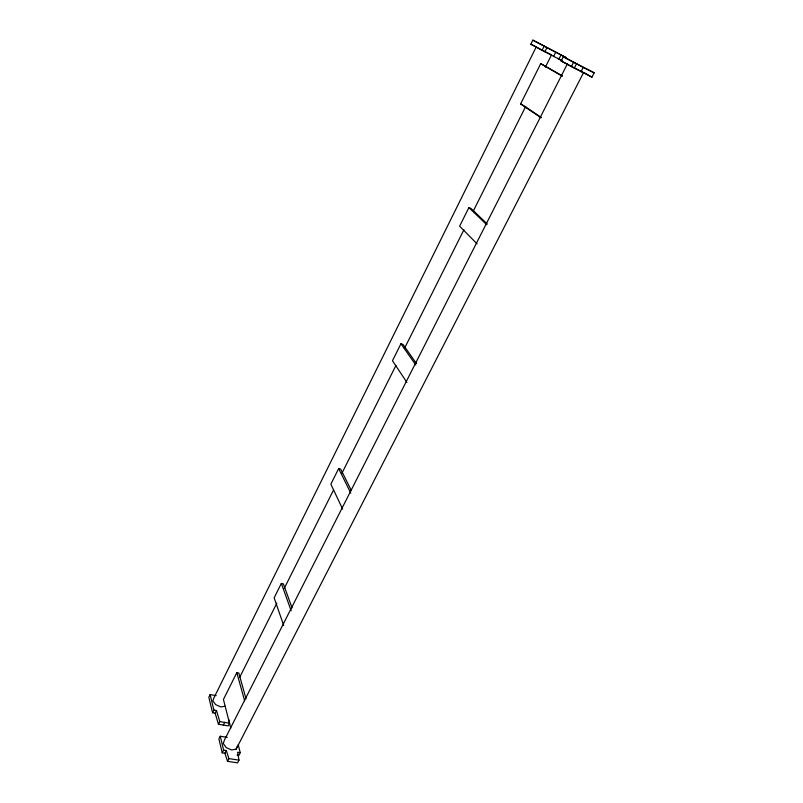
<?xml version="1.0" encoding="UTF-8"?>
<svg xmlns="http://www.w3.org/2000/svg" width="803" height="803" viewBox="0 0 803 803"><rect width="100%" height="100%" fill="white"/><g stroke="black" fill="none" stroke-linecap="round" stroke-linejoin="round"><path stroke-width="1.2" d="M571.816 66.759L567.229 64.19L224.408 740.105L223.274 743.538L226.255 747.633L231.605 749.982L236.142 749.169L236.855 746.87M216.208 695.639L210.125 694.575L208.83 697.205L212.564 712.733L215.154 713.164L218.436 724.266L228.233 725.872L229.578 723.222L228.845 719.598M562.05 60.807L530.813 44.235L532.821 40.15L566.296 57.675L532.821 40.15M212.564 712.733L213.889 710.083L210.125 694.575M542.015 50.448L544.083 46.283M215.154 713.164L216.479 710.514L213.889 710.083M544.835 51.834L546.903 47.678M246.039 698.851L238.822 673.014L236.815 672.643L223.435 699.453L230.772 728.16M292.041 607.851L283.379 583.891L281.341 583.43L274.154 597.813L283.71 625.527M351.242 490.332L340.733 469.153L338.655 468.571L330.866 484.179L342.65 509.092M416.486 363.629L403.056 344.467L400.948 343.754L392.476 360.738L406.88 382.369M487.19 223.907L471.03 208.489L468.892 207.616L459.627 226.165L477.072 243.851M541.061 117.78L520.605 103.978L540.73 63.648L562.301 75.924M239.786 677.13L276.864 603.133M284.162 588.559L333.596 489.89M342.018 473.077L395.949 365.435M404.371 348.622L463.913 229.778M473.459 210.717L525.704 106.448M545.367 67.201L551.541 54.865L542.246 50.298M218.436 724.266L219.781 721.606L216.479 710.514M553.518 56.601L555.626 52.406M223.344 725.069L224.689 722.399L229.578 723.222M558.858 59.231L560.966 55.046M227.289 737.385L220.253 736.261L218.888 738.961L222.23 752.823L224.91 753.234L227.51 761.344L237.588 762.85L238.993 760.13L237.598 752.26L240.258 752.672L238.862 755.372L237.086 755.101M561.146 61.048L563.315 56.762L594.17 72.832L591.921 77.188L561.146 61.048L567.851 64.34M222.23 752.823L223.615 750.102L220.253 736.261M571.365 66.709L573.583 62.353L563.315 56.762M224.91 753.234L226.295 750.524L223.615 750.102M574.296 68.145L576.504 63.808L573.583 62.353M227.51 761.344L228.915 758.614L226.295 750.524M580.96 71.798L583.199 67.412L576.504 63.808M236.142 749.169L583.58 72.581L572.82 67.291M225.181 706.279L220.805 706.911L215.676 704.653L212.855 700.838L213.979 697.747L536.193 47.006L541.212 49.776M228.915 758.614L238.993 760.13M219.781 721.606L224.689 722.399M520.605 103.978L522.773 104.982M583.199 67.412L594.17 72.832M530.813 44.235L536.183 46.875M584.243 72.722L591.921 77.188M557.754 58.268L562.04 60.657M540.73 63.648L562.22 76.084M523.797 105.675L541.232 117.419M468.892 207.616L486.779 224.73M400.948 343.754L415.733 364.923M338.655 468.571L350.77 493.102M281.341 583.43L291.178 610.822M236.815 672.643L244.634 700.838M238.17 744.632L240.258 752.672"/></g></svg>
